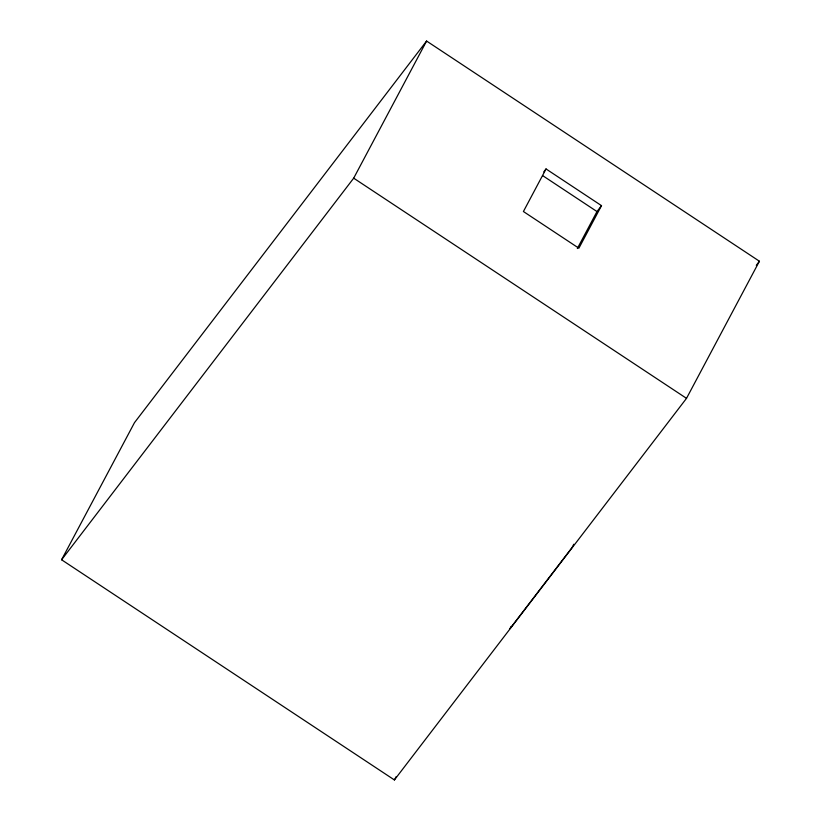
<?xml version="1.0" encoding="UTF-8"?>
<svg xmlns="http://www.w3.org/2000/svg" width="821" height="821" viewBox="0 0 821 821"><rect width="100%" height="100%" fill="white"/><g stroke="black" fill="none" stroke-linecap="round" stroke-linejoin="round"><path stroke-width="1.23" d="M61.585 559.768L134.49 422.651L426.592 41.05L759.415 261.232L686.51 398.349L394.408 779.95L61.585 559.768L353.687 178.167L426.592 41.05M546.037 168.952L523.408 211.52L578.877 248.209L601.506 205.65L546.037 168.952L543.779 171.907M577.337 248.527L596.99 211.561L601.506 205.65M394.408 779.95L396.204 776.574M511.165 626.413L509.964 628.681L572.001 547.628L573.807 544.241M756.295 265.306L759.415 261.232M542.578 175.571L596.99 211.561M353.687 178.167L686.51 398.349"/></g></svg>
